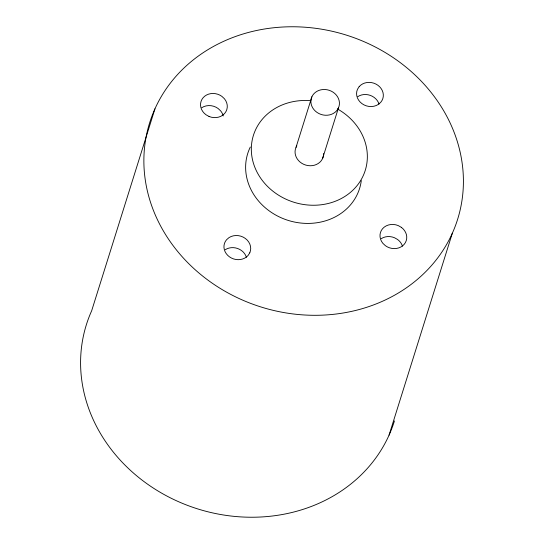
<?xml version="1.0" encoding="UTF-8"?>
<svg xmlns="http://www.w3.org/2000/svg" width="544" height="544" viewBox="0 0 544 544"><rect width="100%" height="100%" fill="white"/><g stroke="black" fill="none" stroke-linecap="round" stroke-linejoin="round"><path stroke-width="0.82" d="M154.952 108.827L91.671 310.76A161.371 142.48 17.4 0 0 189.924 506.28A161.371 142.48 17.4 0 0 394.441 420.913M296.045 147.302L311.868 96.818M322.626 158.42L338.45 107.936A14.423 12.736 17.4 0 0 323.041 89.522A14.423 12.736 17.4 0 0 313.983 109.67A14.423 12.736 17.4 0 0 338.45 107.936M389.048 435.173L452.329 233.24A161.371 142.48 17.4 0 0 279.936 27.2A161.371 142.48 17.4 0 0 178.663 252.668A161.371 142.48 17.4 0 0 452.329 233.24M361.291 180.615A58.596 51.741 17.4 0 1 288.782 220.592A58.596 51.741 17.4 0 1 250.322 147.009M337.436 108.943A58.596 51.741 17.4 0 1 346.78 195.18A58.596 51.741 17.4 0 1 254.599 166.668A58.596 51.741 17.4 0 1 310.835 100.715M323.612 153.544A14.423 12.736 17.4 0 1 305.891 165.124A14.423 12.736 17.4 0 1 296.84 145.826M381.228 238.666A13.525 11.941 17.4 0 1 394.468 237.728L397.528 239.448A13.525 11.941 17.4 0 1 402.438 246.133M225.189 249.744A13.525 11.941 17.4 0 1 246.398 257.21M201.776 107.698A13.525 11.941 17.4 0 1 218.076 108.48L220.592 110.826A13.525 11.941 17.4 0 1 223.203 115.94M357.816 96.621A13.525 11.941 17.4 0 1 379.025 104.081M249.784 252.81L248.091 255.456A13.525 11.941 17.4 0 1 229.371 256.782A13.525 11.941 17.4 0 1 226.562 239.741L228.99 237.626A13.525 11.941 17.4 0 1 245.283 238.408A13.525 11.941 17.4 0 1 249.784 252.81M359.19 86.612L357.496 89.257A13.525 11.941 17.4 0 0 361.998 103.659A13.525 11.941 17.4 0 0 378.298 104.441L380.718 102.333A13.525 11.941 17.4 0 0 377.91 85.286A13.525 11.941 17.4 0 0 359.19 86.612M209.012 116.457L205.958 114.736A13.525 11.941 17.4 0 1 203.15 97.689A13.525 11.941 17.4 0 1 221.87 96.363L224.386 98.709A13.525 11.941 17.4 0 1 224.679 113.404A13.525 11.941 17.4 0 1 209.012 116.457M401.322 227.331L398.269 225.61A13.525 11.941 17.4 0 0 382.602 228.664A13.525 11.941 17.4 0 0 382.894 243.358L385.41 245.704A13.525 11.941 17.4 0 0 404.138 244.378A13.525 11.941 17.4 0 0 401.322 227.331"/></g></svg>
